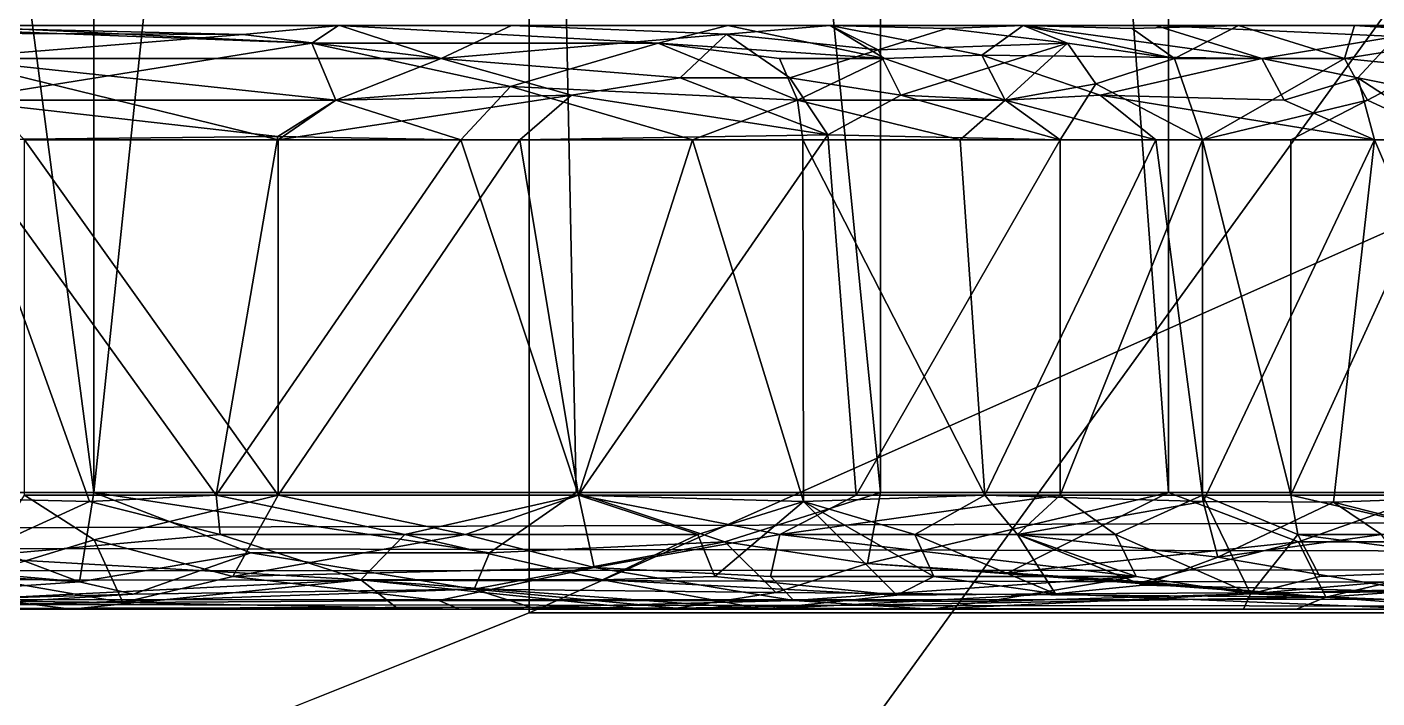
# Model space of a CAD drawing. Extents: x -30 to 83, y -53 to 60.
# Drawn here: x 9.568 to 10.724, y -13.076 to -12.501 of the extents above; entities that cross this region are included whole.
import ezdxf

# ---------------------------------------------------------------- set-up
doc = ezdxf.new("R2010")
doc.units = 0
doc.header["$MEASUREMENT"] = 0

msp = doc.modelspace()

# ---------------------------------------------------------------- linework, layer by layer
for points in [[(63.169998, -40), (-9.17, -40), (63.169998, 60)], [(-9.17, 60), (63.169998, 60), (-9.17, -40)], [(-7.187, 58, 2), (-7.187, -40, 2), (61.187, -40, 2)], [(61.187, 58, 2), (-7.187, 58, 2), (61.187, -40, 2)], [(-30, -1, 38), (30, -1, 38), (-30, -17, 38)], [(30, -17, 38), (-30, -17, 38), (30, -1, 38)], [(30, -2.998, 39.998001), (-30, -2.998, 39.998001), (-30, -15.003, 39.998001)], [(-30, -15.003, 39.998001), (30, -15.003, 39.998001), (30, -2.998, 39.998001)], [(5, -15, 40), (5, -3, 40), (75, -15, 40)], [(75, -3, 40), (75, -15, 40), (5, -3, 40)], [(5, -3, 52), (5, -15, 52), (9.998001, -7.997999, 52)], [(9.998001, -13.003, 52), (9.998001, -7.997999, 52), (5, -15, 52)], [(9.998001, -7.997999, 41.998001), (9.998001, -7.997999, 52), (9.998001, -13.003, 52)], [(9.998001, -7.997999, 41.998001), (9.998001, -13.003, 52), (9.998001, -13.003, 41.998001)], [(9.998001, -13.003, 41.998001), (21.252998, -13.003, 41.998001), (21.252998, -7.997999, 41.998001)], [(9.998001, -13.003, 41.998001), (21.252998, -7.997999, 41.998001), (9.998001, -7.997999, 41.998001)], [(9.625249, -9.6, 63.591236), (9.192252, -9.6, 63.717022), (9.625249, -12.9, 63.591236)], [(9.625249, -12.9, 63.591236), (9.192252, -9.6, 63.717022), (9.410579, -12.9, 63.660427)], [(10.038157, -12.9, 63.410061), (9.970671, -9.6, 63.443253), (9.625249, -12.9, 63.591236)], [(9.625249, -9.6, 63.591236), (9.625249, -12.9, 63.591236), (9.970671, -9.6, 63.443253)], [(10.298747, -9.6, 63.259991), (9.970671, -9.6, 63.443253), (10.298747, -12.9, 63.259991)], [(10.298747, -12.9, 63.259991), (9.970671, -9.6, 63.443253), (10.038157, -12.9, 63.410061)], [(10.545287, -9.6, 63.087795), (10.298747, -9.6, 63.259991), (10.545287, -12.9, 63.087795)], [(10.545287, -12.9, 63.087795), (10.298747, -9.6, 63.259991), (10.298747, -12.9, 63.259991)], [(10.775896, -9.6, 62.894791), (10.545287, -9.6, 63.087795), (10.775896, -12.9, 62.894791)], [(10.775896, -12.9, 62.894791), (10.545287, -9.6, 63.087795), (10.545287, -12.9, 63.087795)], [(18.379839, -12.9, 47.587738), (6.012379, -12.9, 57.905735), (7.153762, -11.59938, 56.953491)], [(18.379839, -11.6, 47.587738), (18.379839, -12.9, 47.587738), (7.153762, -11.59938, 56.953491)], [(9.429932, -12.5, 62.832027), (9.752783, -12.50762, 62.725483), (9.374311, -12.50587, 62.892033)], [(9.752783, -12.50762, 62.725483), (9.498465, -12.5282, 62.883209), (9.374311, -12.50587, 62.892033)], [(9.835896, -12.5, 62.634663), (9.752783, -12.50762, 62.725483), (9.429932, -12.5, 62.832027)], [(9.480441, -12.50237, 57.856621), (9.811784, -12.51502, 57.986721), (9.49838, -12.5, 57.889538)], [(9.507615, -12.56398, 57.791023), (9.811784, -12.51502, 57.986721), (9.480441, -12.50237, 57.856621)], [(9.834574, -12.5, 58.063831), (9.49838, -12.5, 57.889538), (9.811784, -12.51502, 57.986721)], [(9.922722, -12.5282, 62.662357), (9.752783, -12.50762, 62.725483), (9.835896, -12.5, 62.634663)], [(10.108352, -12.51502, 58.184887), (9.834574, -12.5, 58.063831), (9.811784, -12.51502, 57.986721)], [(10.167982, -12.5, 58.298851), (9.834574, -12.5, 58.063831), (10.108352, -12.51502, 58.184887)], [(9.835896, -12.5, 62.634663), (9.982833, -12.5, 62.539539), (9.922722, -12.5282, 62.662357)], [(9.922722, -12.5282, 62.662357), (9.982833, -12.5, 62.539539), (10.1669, -12.50729, 62.44228)], [(10.255741, -12.5, 62.320515), (10.1669, -12.50729, 62.44228), (9.982833, -12.5, 62.539539)], [(10.302176, -12.5282, 58.325127), (10.167982, -12.5, 58.298851), (10.108352, -12.51502, 58.184887)], [(10.255741, -12.5, 62.320515), (10.296866, -12.52067, 62.365387), (10.1669, -12.50729, 62.44228)], [(10.167982, -12.5, 58.298851), (10.302176, -12.5282, 58.325127), (10.255741, -12.5, 58.375805)], [(10.420766, -12.5, 62.155491), (10.355358, -12.50237, 62.255108), (10.255741, -12.5, 62.320515)], [(10.255741, -12.5, 62.320515), (10.355358, -12.50237, 62.255108), (10.296866, -12.52067, 62.365387)], [(10.302176, -12.5282, 58.325127), (10.385367, -12.52537, 58.411205), (10.255741, -12.5, 58.375805)], [(10.255741, -12.5, 58.375805), (10.385367, -12.52537, 58.411205), (10.420766, -12.5, 58.540833)], [(10.458787, -12.51502, 62.190331), (10.296866, -12.52067, 62.365387), (10.355358, -12.50237, 62.255108)], [(10.420766, -12.5, 62.155491), (10.458787, -12.51502, 62.190331), (10.355358, -12.50237, 62.255108)], [(10.62531, -12.5282, 58.677761), (10.420766, -12.5, 58.540833), (10.385367, -12.52537, 58.411205)], [(10.420766, -12.5, 62.155491), (10.605285, -12.5, 61.929646), (10.514295, -12.50237, 62.081646)], [(10.534249, -12.5, 58.674099), (10.420766, -12.5, 58.540833), (10.62531, -12.5282, 58.677761)], [(10.514295, -12.50237, 62.081646), (10.550378, -12.5282, 62.111919), (10.420766, -12.5, 62.155491)], [(10.550378, -12.5282, 62.111919), (10.458787, -12.51502, 62.190331), (10.420766, -12.5, 62.155491)], [(10.605285, -12.5, 61.929646), (10.550378, -12.5282, 62.111919), (10.514295, -12.50237, 62.081646)], [(10.534249, -12.5, 58.674099), (10.62531, -12.5282, 58.677761), (10.740278, -12.50937, 58.888077)], [(10.534249, -12.5, 58.674099), (10.740278, -12.50937, 58.888077), (10.872953, -12.5, 59.217583)], [(10.550378, -12.5282, 62.111919), (10.605285, -12.5, 61.929646), (10.696106, -12.5282, 61.922012)], [(10.605285, -12.5, 61.929646), (10.70464, -12.5, 61.78553), (10.696106, -12.5282, 61.922012)], [(10.696106, -12.5282, 61.922012), (10.70464, -12.5, 61.78553), (10.825732, -12.50762, 61.652531)], [(10.896458, -12.5, 61.425323), (10.91125, -12.50937, 61.496601), (10.70464, -12.5, 61.78553)], [(10.825732, -12.50762, 61.652531), (10.70464, -12.5, 61.78553), (10.91125, -12.50937, 61.496601)], [(9.922722, -12.5282, 62.662357), (9.498465, -12.5282, 62.883209), (9.752783, -12.50762, 62.725483)], [(9.832325, -12.56398, 57.951145), (9.811784, -12.51502, 57.986721), (9.507615, -12.56398, 57.791023)], [(9.832325, -12.56398, 57.951145), (9.982091, -12.55211, 58.052715), (9.811784, -12.51502, 57.986721)], [(10.108352, -12.51502, 58.184887), (9.811784, -12.51502, 57.986721), (9.982091, -12.55211, 58.052715)], [(10.1669, -12.50729, 62.44228), (10.127274, -12.54478, 62.536098), (9.922722, -12.5282, 62.662357)], [(9.982091, -12.55211, 58.052715), (10.227541, -12.56398, 58.227879), (10.108352, -12.51502, 58.184887)], [(10.108352, -12.51502, 58.184887), (10.212169, -12.5282, 58.246193), (10.302176, -12.5282, 58.325127)], [(10.212169, -12.5282, 58.246193), (10.108352, -12.51502, 58.184887), (10.227541, -12.56398, 58.227879)], [(10.221114, -12.54478, 62.460785), (10.127274, -12.54478, 62.536098), (10.1669, -12.50729, 62.44228)], [(10.1669, -12.50729, 62.44228), (10.296866, -12.52067, 62.365387), (10.221114, -12.54478, 62.460785)], [(10.458787, -12.51502, 62.190331), (10.316283, -12.55945, 62.386585), (10.296866, -12.52067, 62.365387)], [(10.405562, -12.56398, 62.305313), (10.316283, -12.55945, 62.386585), (10.458787, -12.51502, 62.190331)], [(10.405562, -12.56398, 62.305313), (10.458787, -12.51502, 62.190331), (10.483153, -12.54985, 62.212658)], [(10.458787, -12.51502, 62.190331), (10.550378, -12.5282, 62.111919), (10.483153, -12.54985, 62.212658)], [(10.62531, -12.5282, 58.677761), (10.707498, -12.54478, 58.766327), (10.740278, -12.50937, 58.888077)], [(10.696106, -12.5282, 61.922012), (10.825732, -12.50762, 61.652531), (10.769249, -12.53572, 61.826694)], [(10.707498, -12.54478, 58.766327), (10.908478, -12.58488, 59.067535), (10.740278, -12.50937, 58.888077)], [(9.922722, -12.5282, 62.662357), (9.832325, -12.56398, 62.745174), (9.498465, -12.5282, 62.883209)], [(9.498465, -12.5282, 62.883209), (9.832325, -12.56398, 62.745174), (9.782899, -12.59782, 62.780617)], [(9.565824, -12.59782, 62.887665), (9.498465, -12.5282, 62.883209), (9.782899, -12.59782, 62.780617)], [(10.03424, -12.55945, 62.612953), (9.832325, -12.56398, 62.745174), (9.922722, -12.5282, 62.662357)], [(9.922722, -12.5282, 62.662357), (10.127274, -12.54478, 62.536098), (10.03424, -12.55945, 62.612953)], [(10.302176, -12.5282, 58.325127), (10.212169, -12.5282, 58.246193), (10.227541, -12.56398, 58.227879)], [(10.316283, -12.55945, 62.386585), (10.221114, -12.54478, 62.460785), (10.296866, -12.52067, 62.365387)], [(10.227541, -12.56398, 58.227879), (10.405562, -12.56398, 58.39101), (10.302176, -12.5282, 58.325127)], [(10.385367, -12.52537, 58.411205), (10.302176, -12.5282, 58.325127), (10.405562, -12.56398, 58.39101)], [(10.385367, -12.52537, 58.411205), (10.486837, -12.55945, 58.480289), (10.62531, -12.5282, 58.677761)], [(10.405562, -12.56398, 58.39101), (10.486837, -12.55945, 58.480289), (10.385367, -12.52537, 58.411205)], [(10.550378, -12.5282, 62.111919), (10.574286, -12.59782, 62.131977), (10.483153, -12.54985, 62.212658)], [(10.486837, -12.55945, 58.480289), (10.644275, -12.56398, 58.663212), (10.62531, -12.5282, 58.677761)], [(10.550378, -12.5282, 62.111919), (10.696106, -12.5282, 61.922012), (10.574286, -12.59782, 62.131977)], [(10.715686, -12.56398, 61.935722), (10.574286, -12.59782, 62.131977), (10.696106, -12.5282, 61.922012)], [(10.644275, -12.56398, 58.663212), (10.707498, -12.54478, 58.766327), (10.62531, -12.5282, 58.677761)], [(10.696106, -12.5282, 61.922012), (10.769249, -12.53572, 61.826694), (10.715686, -12.56398, 61.935722)], [(10.788935, -12.59782, 61.839237), (10.715686, -12.56398, 61.935722), (10.769249, -12.53572, 61.826694)], [(9.982091, -12.55211, 58.052715), (9.832325, -12.56398, 57.951145), (9.939487, -12.59782, 58.007637)], [(9.939487, -12.59782, 58.007637), (10.137802, -12.59782, 58.1465), (9.982091, -12.55211, 58.052715)], [(10.227541, -12.56398, 58.227879), (9.982091, -12.55211, 58.052715), (10.137802, -12.59782, 58.1465)], [(10.253747, -12.59351, 62.452587), (10.03424, -12.55945, 62.612953), (10.127274, -12.54478, 62.536098)], [(10.221114, -12.54478, 62.460785), (10.253747, -12.59351, 62.452587), (10.127274, -12.54478, 62.536098)], [(10.316283, -12.55945, 62.386585), (10.253747, -12.59351, 62.452587), (10.221114, -12.54478, 62.460785)], [(10.483153, -12.54985, 62.212658), (10.452585, -12.59782, 62.266747), (10.405562, -12.56398, 62.305313)], [(10.452585, -12.59782, 62.266747), (10.483153, -12.54985, 62.212658), (10.574286, -12.59782, 62.131977)], [(10.644275, -12.56398, 58.663212), (10.721667, -12.59782, 58.756413), (10.707498, -12.54478, 58.766327)], [(10.707498, -12.54478, 58.766327), (10.721667, -12.59782, 58.756413), (10.788935, -12.59782, 58.857086)], [(10.707498, -12.54478, 58.766327), (10.788935, -12.59782, 58.857086), (10.908478, -12.58488, 59.067535)], [(9.832325, -12.56398, 62.745174), (10.03424, -12.55945, 62.612953), (9.782899, -12.59782, 62.780617)], [(9.989826, -12.59782, 62.655048), (9.782899, -12.59782, 62.780617), (10.03424, -12.55945, 62.612953)], [(10.253747, -12.59351, 62.452587), (9.989826, -12.59782, 62.655048), (10.03424, -12.55945, 62.612953)], [(10.253747, -12.59351, 62.452587), (10.316283, -12.55945, 62.386585), (10.452585, -12.59782, 62.266747)], [(10.405562, -12.56398, 62.305313), (10.452585, -12.59782, 62.266747), (10.316283, -12.55945, 62.386585)], [(10.486837, -12.55945, 58.480289), (10.405562, -12.56398, 58.39101), (10.534369, -12.59782, 58.518826)], [(10.534369, -12.59782, 58.518826), (10.721667, -12.59782, 58.756413), (10.486837, -12.55945, 58.480289)], [(10.644275, -12.56398, 58.663212), (10.486837, -12.55945, 58.480289), (10.721667, -12.59782, 58.756413)], [(9.832325, -12.56398, 57.951145), (9.507615, -12.56398, 57.791023), (9.782715, -12.59513, 57.916073)], [(9.507615, -12.56398, 57.791023), (9.510407, -12.59782, 57.784267), (9.782715, -12.59513, 57.916073)], [(9.782715, -12.59513, 57.916073), (9.939487, -12.59782, 58.007637), (9.832325, -12.56398, 57.951145)], [(10.232229, -12.59782, 58.222286), (10.227541, -12.56398, 58.227879), (10.137802, -12.59782, 58.1465)], [(10.366997, -12.59782, 58.343987), (10.227541, -12.56398, 58.227879), (10.232229, -12.59782, 58.222286)], [(10.227541, -12.56398, 58.227879), (10.366997, -12.59782, 58.343987), (10.405562, -12.56398, 58.39101)], [(10.366997, -12.59782, 58.343987), (10.534369, -12.59782, 58.518826), (10.405562, -12.56398, 58.39101)], [(10.574286, -12.59782, 62.131977), (10.715686, -12.56398, 61.935722), (10.650073, -12.59782, 62.037552)], [(10.788935, -12.59782, 61.839237), (10.650073, -12.59782, 62.037552), (10.715686, -12.56398, 61.935722)], [(9.621622, -12.90756, 57.832195), (9.510407, -12.59782, 57.784267), (9.397596, -12.90218, 57.740303)], [(9.782715, -12.59513, 57.916073), (9.510407, -12.59782, 57.784267), (9.729865, -12.90218, 57.886501)], [(9.621622, -12.90756, 57.832195), (9.729865, -12.90218, 57.886501), (9.510407, -12.59782, 57.784267)], [(9.782899, -12.59782, 62.780617), (9.782955, -12.90218, 62.780701), (9.565824, -12.59782, 62.887665)], [(9.565859, -12.90218, 62.887756), (9.565824, -12.59782, 62.887665), (9.782955, -12.90218, 62.780701)], [(9.782715, -12.59513, 57.916073), (9.729865, -12.90218, 57.886501), (9.939487, -12.59782, 58.007637)], [(9.729865, -12.90218, 57.886501), (10.040222, -12.90218, 58.074825), (9.939487, -12.59782, 58.007637)], [(9.782899, -12.59782, 62.780617), (9.989826, -12.59782, 62.655048), (9.782955, -12.90218, 62.780701)], [(10.040222, -12.90218, 62.621494), (9.782955, -12.90218, 62.780701), (9.989826, -12.59782, 62.655048)], [(9.939487, -12.59782, 58.007637), (10.040222, -12.90218, 58.074825), (10.137802, -12.59782, 58.1465)], [(9.989826, -12.59782, 62.655048), (10.253747, -12.59351, 62.452587), (10.040222, -12.90218, 62.621494)], [(10.277817, -12.90218, 62.434189), (10.040222, -12.90218, 62.621494), (10.253747, -12.59351, 62.452587)], [(10.232823, -12.90756, 58.221581), (10.137802, -12.59782, 58.1465), (10.040222, -12.90218, 58.074825)], [(10.232229, -12.59782, 58.222286), (10.137802, -12.59782, 58.1465), (10.232823, -12.90756, 58.221581)], [(10.366997, -12.59782, 58.343987), (10.232229, -12.59782, 58.222286), (10.387999, -12.90218, 58.36578)], [(10.232823, -12.90756, 58.221581), (10.387999, -12.90218, 58.36578), (10.232229, -12.59782, 58.222286)], [(10.253747, -12.59351, 62.452587), (10.452585, -12.59782, 62.266747), (10.277817, -12.90218, 62.434189)], [(10.452663, -12.90218, 62.266811), (10.277817, -12.90218, 62.434189), (10.452585, -12.59782, 62.266747)], [(10.534369, -12.59782, 58.518826), (10.366997, -12.59782, 58.343987), (10.387999, -12.90218, 58.36578)], [(10.387999, -12.90218, 58.36578), (10.574992, -12.90756, 58.563747), (10.534369, -12.59782, 58.518826)], [(10.452585, -12.59782, 62.266747), (10.574286, -12.59782, 62.131977), (10.452663, -12.90218, 62.266811)], [(10.574363, -12.90218, 62.132042), (10.452663, -12.90218, 62.266811), (10.574286, -12.59782, 62.131977)], [(10.534369, -12.59782, 58.518826), (10.574992, -12.90756, 58.563747), (10.721667, -12.59782, 58.756413)], [(10.650073, -12.59782, 62.037552), (10.650151, -12.90218, 62.037617), (10.574286, -12.59782, 62.131977)], [(10.574363, -12.90218, 62.132042), (10.574286, -12.59782, 62.131977), (10.650151, -12.90218, 62.037617)], [(10.686616, -12.90811, 58.707024), (10.721667, -12.59782, 58.756413), (10.574992, -12.90756, 58.563747)], [(10.650073, -12.59782, 62.037552), (10.788935, -12.59782, 61.839237), (10.650151, -12.90218, 62.037617)], [(10.78902, -12.90218, 61.839294), (10.650151, -12.90218, 62.037617), (10.788935, -12.59782, 61.839237)], [(10.686616, -12.90811, 58.707024), (10.851831, -12.90218, 58.960541), (10.721667, -12.59782, 58.756413)], [(10.788935, -12.59782, 58.857086), (10.721667, -12.59782, 58.756413), (10.851831, -12.90218, 58.960541)], [(6.018382, -12.94227, 57.912926), (6.012379, -12.9, 57.905735), (18.379839, -12.9, 47.587738)], [(18.393953, -12.96258, 47.604652), (6.018382, -12.94227, 57.912926), (18.379839, -12.9, 47.587738)], [(9.410579, -12.9, 63.660427), (9.334494, -12.95157, 63.666889), (9.613066, -12.97661, 63.557655)], [(9.397596, -12.90218, 57.740303), (9.517069, -12.95523, 57.768204), (9.621622, -12.90756, 57.832195)], [(9.613066, -12.97661, 63.557655), (9.625249, -12.9, 63.591236), (9.410579, -12.9, 63.660427)], [(9.621622, -12.90756, 57.832195), (9.517069, -12.95523, 57.768204), (9.733246, -12.93603, 57.880024)], [(9.625638, -12.94056, 62.872738), (9.522387, -12.97181, 62.940971), (9.565859, -12.90218, 62.887756)], [(9.625638, -12.94056, 62.872738), (9.565859, -12.90218, 62.887756), (9.782955, -12.90218, 62.780701)], [(9.613066, -12.97661, 63.557655), (9.759741, -12.95157, 63.522984), (9.625249, -12.9, 63.591236)], [(9.733246, -12.93603, 57.880024), (9.729865, -12.90218, 57.886501), (9.621622, -12.90756, 57.832195)], [(9.964052, -12.95157, 63.429775), (9.625249, -12.9, 63.591236), (9.759741, -12.95157, 63.522984)], [(9.625249, -12.9, 63.591236), (9.964052, -12.95157, 63.429775), (10.038157, -12.9, 63.410061)], [(9.744284, -12.97181, 62.837502), (9.625638, -12.94056, 62.872738), (9.782955, -12.90218, 62.780701)], [(9.733246, -12.93603, 57.880024), (9.891574, -12.93603, 57.969906), (9.729865, -12.90218, 57.886501)], [(9.729865, -12.90218, 57.886501), (9.891574, -12.93603, 57.969906), (10.040222, -12.90218, 58.074825)], [(9.943468, -12.93603, 62.694927), (9.744284, -12.97181, 62.837502), (9.782955, -12.90218, 62.780701)], [(9.943468, -12.93603, 62.694927), (9.782955, -12.90218, 62.780701), (10.040222, -12.90218, 62.621494)], [(10.142314, -12.93603, 58.140629), (10.040222, -12.90218, 58.074825), (9.891574, -12.93603, 57.969906)], [(10.040222, -12.90218, 62.621494), (10.053607, -12.96428, 62.640621), (9.943468, -12.93603, 62.694927)], [(9.964052, -12.95157, 63.429775), (10.165408, -12.94227, 63.329746), (10.038157, -12.9, 63.410061)], [(10.038157, -12.9, 63.410061), (10.165408, -12.94227, 63.329746), (10.298747, -12.9, 63.259991)], [(10.212466, -12.93603, 62.497688), (10.040222, -12.90218, 62.621494), (10.277817, -12.90218, 62.434189)], [(10.232823, -12.90756, 58.221581), (10.040222, -12.90218, 58.074825), (10.142314, -12.93603, 58.140629)], [(10.040222, -12.90218, 62.621494), (10.212466, -12.93603, 62.497688), (10.053607, -12.96428, 62.640621)], [(10.156866, -12.97181, 58.121666), (10.232823, -12.90756, 58.221581), (10.142314, -12.93603, 58.140629)], [(10.232823, -12.90756, 58.221581), (10.156866, -12.97181, 58.121666), (10.312854, -12.98781, 58.222328)], [(10.298747, -12.9, 63.259991), (10.165408, -12.94227, 63.329746), (10.287666, -12.96088, 63.242546)], [(10.415964, -12.93603, 62.315712), (10.212466, -12.93603, 62.497688), (10.452663, -12.90218, 62.266811)], [(10.277817, -12.90218, 62.434189), (10.452663, -12.90218, 62.266811), (10.212466, -12.93603, 62.497688)], [(10.328269, -12.93603, 58.296661), (10.387999, -12.90218, 58.36578), (10.232823, -12.90756, 58.221581)], [(10.344412, -12.97181, 58.279034), (10.328269, -12.93603, 58.296661), (10.232823, -12.90756, 58.221581)], [(10.232823, -12.90756, 58.221581), (10.312854, -12.98781, 58.222328), (10.344412, -12.97181, 58.279034)], [(10.407747, -12.96874, 63.153465), (10.545287, -12.9, 63.087795), (10.287666, -12.96088, 63.242546)], [(10.298747, -12.9, 63.259991), (10.287666, -12.96088, 63.242546), (10.545287, -12.9, 63.087795)], [(10.328269, -12.93603, 58.296661), (10.415964, -12.93603, 58.380608), (10.387999, -12.90218, 58.36578)], [(10.415964, -12.93603, 58.380608), (10.574992, -12.90756, 58.563747), (10.387999, -12.90218, 58.36578)], [(10.656685, -12.94227, 62.986622), (10.545287, -12.9, 63.087795), (10.407747, -12.96874, 63.153465)], [(10.415964, -12.93603, 62.315712), (10.452663, -12.90218, 62.266811), (10.499912, -12.93603, 62.22802)], [(10.574992, -12.90756, 58.563747), (10.415964, -12.93603, 58.380608), (10.587614, -12.95523, 58.553162)], [(10.499912, -12.93603, 62.22802), (10.452663, -12.90218, 62.266811), (10.574363, -12.90218, 62.132042)], [(10.574363, -12.90218, 62.132042), (10.615368, -12.98674, 62.166458), (10.499912, -12.93603, 62.22802)], [(10.545287, -12.9, 63.087795), (10.656685, -12.94227, 62.986622), (10.775896, -12.9, 62.894791)], [(10.650151, -12.90218, 62.037617), (10.655942, -12.93603, 62.042065), (10.574363, -12.90218, 62.132042)], [(10.574363, -12.90218, 62.132042), (10.655942, -12.93603, 62.042065), (10.615368, -12.98674, 62.166458)], [(10.686616, -12.90811, 58.707024), (10.574992, -12.90756, 58.563747), (10.587614, -12.95523, 58.553162)], [(10.686616, -12.90811, 58.707024), (10.587614, -12.95523, 58.553162), (10.727728, -12.93603, 58.752163)], [(10.655942, -12.93603, 62.042065), (10.650151, -12.90218, 62.037617), (10.795178, -12.93603, 61.843216)], [(10.78902, -12.90218, 61.839294), (10.795178, -12.93603, 61.843216), (10.650151, -12.90218, 62.037617)], [(10.883645, -12.94227, 62.778191), (10.775896, -12.9, 62.894791), (10.656685, -12.94227, 62.986622)], [(10.851831, -12.90218, 58.960541), (10.686616, -12.90811, 58.707024), (10.795178, -12.93603, 58.853104)], [(10.727728, -12.93603, 58.752163), (10.795178, -12.93603, 58.853104), (10.686616, -12.90811, 58.707024)], [(6.030446, -12.96874, 57.92738), (6.018382, -12.94227, 57.912926), (18.393953, -12.96258, 47.604652)], [(9.517069, -12.95523, 57.768204), (9.853955, -12.97463, 57.913677), (9.733246, -12.93603, 57.880024)], [(9.625638, -12.94056, 62.872738), (9.650012, -12.99413, 62.924999), (9.522387, -12.97181, 62.940971)], [(9.744284, -12.97181, 62.837502), (9.650012, -12.99413, 62.924999), (9.625638, -12.94056, 62.872738)], [(9.891574, -12.93603, 57.969906), (9.733246, -12.93603, 57.880024), (9.853955, -12.97463, 57.913677)], [(9.744284, -12.97181, 62.837502), (9.943468, -12.93603, 62.694927), (10.053607, -12.96428, 62.640621)], [(9.853955, -12.97463, 57.913677), (10.060792, -12.97463, 58.045444), (9.891574, -12.93603, 57.969906)], [(9.891574, -12.93603, 57.969906), (10.060792, -12.97463, 58.045444), (10.142314, -12.93603, 58.140629)], [(9.964052, -12.95157, 63.429775), (9.950921, -12.98266, 63.40308), (10.165408, -12.94227, 63.329746)], [(10.20898, -12.98568, 63.256718), (10.165408, -12.94227, 63.329746), (9.950921, -12.98266, 63.40308)], [(10.20461, -12.97181, 62.536346), (10.053607, -12.96428, 62.640621), (10.212466, -12.93603, 62.497688)], [(10.060792, -12.97463, 58.045444), (10.156866, -12.97181, 58.121666), (10.142314, -12.93603, 58.140629)], [(10.287666, -12.96088, 63.242546), (10.165408, -12.94227, 63.329746), (10.20898, -12.98568, 63.256718)], [(10.20461, -12.97181, 62.536346), (10.212466, -12.93603, 62.497688), (10.51754, -12.97181, 62.24416)], [(10.212466, -12.93603, 62.497688), (10.415964, -12.93603, 62.315712), (10.51754, -12.97181, 62.24416)], [(10.344412, -12.97181, 58.279034), (10.448654, -12.98674, 58.347919), (10.328269, -12.93603, 58.296661)], [(10.328269, -12.93603, 58.296661), (10.448654, -12.98674, 58.347919), (10.415964, -12.93603, 58.380608)], [(10.656685, -12.94227, 62.986622), (10.407747, -12.96874, 63.153465), (10.523572, -12.97661, 63.059433)], [(10.499912, -12.93603, 62.22802), (10.51754, -12.97181, 62.24416), (10.415964, -12.93603, 62.315712)], [(10.448654, -12.98674, 58.347919), (10.523338, -12.97934, 58.446842), (10.415964, -12.93603, 58.380608)], [(10.415964, -12.93603, 58.380608), (10.523338, -12.97934, 58.446842), (10.587614, -12.95523, 58.553162)], [(10.51754, -12.97181, 62.24416), (10.499912, -12.93603, 62.22802), (10.615368, -12.98674, 62.166458)], [(10.67992, -12.98963, 62.899776), (10.656685, -12.94227, 62.986622), (10.523572, -12.97661, 63.059433)], [(10.761386, -12.98499, 58.728603), (10.727728, -12.93603, 58.752163), (10.587614, -12.95523, 58.553162)], [(10.674907, -12.97181, 62.056614), (10.615368, -12.98674, 62.166458), (10.655942, -12.93603, 62.042065)], [(10.795178, -12.93603, 61.843216), (10.872055, -12.96428, 61.747448), (10.655942, -12.93603, 62.042065)], [(10.674907, -12.97181, 62.056614), (10.655942, -12.93603, 62.042065), (10.872055, -12.96428, 61.747448)], [(10.883645, -12.94227, 62.778191), (10.656685, -12.94227, 62.986622), (10.67992, -12.98963, 62.899776)], [(10.863414, -12.97661, 62.761311), (10.883645, -12.94227, 62.778191), (10.67992, -12.98963, 62.899776)], [(9.474339, -12.96874, 63.612549), (9.613066, -12.97661, 63.557655), (9.334494, -12.95157, 63.666889)], [(9.532526, -12.99063, 57.730881), (9.853955, -12.97463, 57.913677), (9.517069, -12.95523, 57.768204)], [(9.658865, -12.98716, 63.520397), (9.759741, -12.95157, 63.522984), (9.613066, -12.97661, 63.557655)], [(9.658865, -12.98716, 63.520397), (9.950921, -12.98266, 63.40308), (9.759741, -12.95157, 63.522984)], [(9.964052, -12.95157, 63.429775), (9.759741, -12.95157, 63.522984), (9.950921, -12.98266, 63.40308)], [(10.761386, -12.98499, 58.728603), (10.587614, -12.95523, 58.553162), (10.523338, -12.97934, 58.446842)], [(18.415577, -12.98967, 47.630562), (6.030446, -12.96874, 57.92738), (18.393953, -12.96258, 47.604652)], [(10.053607, -12.96428, 62.640621), (9.920473, -12.99238, 62.773827), (9.744284, -12.97181, 62.837502)], [(9.920473, -12.99238, 62.773827), (10.053607, -12.96428, 62.640621), (10.224494, -12.99238, 62.56094)], [(10.20461, -12.97181, 62.536346), (10.224494, -12.99238, 62.56094), (10.053607, -12.96428, 62.640621)], [(10.67992, -12.98963, 62.899776), (10.287666, -12.96088, 63.242546), (10.20898, -12.98568, 63.256718)], [(10.407747, -12.96874, 63.153465), (10.287666, -12.96088, 63.242546), (10.67992, -12.98963, 62.899776)], [(10.885674, -12.97934, 61.75531), (10.615368, -12.98674, 62.166458), (10.872055, -12.96428, 61.747448)], [(10.872055, -12.96428, 61.747448), (10.615368, -12.98674, 62.166458), (10.674907, -12.97181, 62.056614)], [(6.030446, -12.96874, 57.92738), (18.415577, -12.98967, 47.630562), (6.053363, -12.99265, 57.954853)], [(9.300284, -12.99063, 63.049965), (9.522387, -12.97181, 62.940971), (9.650012, -12.99413, 62.924999)], [(9.474339, -12.96874, 63.612549), (9.319256, -12.9966, 63.609791), (9.613066, -12.97661, 63.557655)], [(9.658865, -12.98716, 63.520397), (9.613066, -12.97661, 63.557655), (9.319256, -12.9966, 63.609791)], [(9.853955, -12.97463, 57.913677), (9.532526, -12.99063, 57.730881), (9.606108, -13, 57.717094)], [(9.606108, -13, 57.717094), (9.886002, -13, 57.858185), (9.853955, -12.97463, 57.913677)], [(9.650012, -12.99413, 62.924999), (9.744284, -12.97181, 62.837502), (9.920473, -12.99238, 62.773827)], [(9.886002, -13, 57.858185), (10.097547, -13, 57.99295), (9.853955, -12.97463, 57.913677)], [(9.853955, -12.97463, 57.913677), (10.198706, -13, 58.067127), (10.060792, -12.97463, 58.045444)], [(10.198706, -13, 58.067127), (9.853955, -12.97463, 57.913677), (10.097547, -13, 57.99295)], [(10.060792, -12.97463, 58.045444), (10.312854, -12.98781, 58.222328), (10.156866, -12.97181, 58.121666)], [(10.312854, -12.98781, 58.222328), (10.060792, -12.97463, 58.045444), (10.198706, -13, 58.067127)], [(10.20461, -12.97181, 62.536346), (10.51754, -12.97181, 62.24416), (10.224494, -12.99238, 62.56094)], [(10.389929, -12.99326, 62.421059), (10.224494, -12.99238, 62.56094), (10.51754, -12.97181, 62.24416)], [(10.344412, -12.97181, 58.279034), (10.312854, -12.98781, 58.222328), (10.448654, -12.98674, 58.347919)], [(10.389929, -12.99326, 62.421059), (10.51754, -12.97181, 62.24416), (10.615368, -12.98674, 62.166458)], [(10.407747, -12.96874, 63.153465), (10.67992, -12.98963, 62.899776), (10.523572, -12.97661, 63.059433)], [(10.523338, -12.97934, 58.446842), (10.448654, -12.98674, 58.347919), (10.761386, -12.98499, 58.728603)], [(10.885674, -12.97934, 61.75531), (10.938389, -13, 61.785751), (10.615368, -12.98674, 62.166458)], [(10.863414, -12.97661, 62.761311), (10.67992, -12.98963, 62.899776), (10.817403, -12.99991, 62.722923)], [(6.053363, -12.99265, 57.954853), (18.415577, -12.98967, 47.630562), (13.654973, -13, 51.659863)], [(9.063799, -12.99413, 57.572323), (9.606108, -13, 57.717094), (9.532526, -12.99063, 57.730881)], [(9.650012, -12.99413, 62.924999), (9.252781, -13, 63.107822), (9.300284, -12.99063, 63.049965)], [(9.319256, -12.9966, 63.609791), (9.453465, -12.99996, 63.546124), (9.658865, -12.98716, 63.520397)], [(9.658865, -12.98716, 63.520397), (9.453465, -12.99996, 63.546124), (9.950921, -12.98266, 63.40308)], [(9.99904, -12.99825, 63.334724), (9.950921, -12.98266, 63.40308), (9.453465, -12.99996, 63.546124)], [(9.99904, -12.99825, 63.334724), (10.123958, -12.99913, 63.257763), (9.950921, -12.98266, 63.40308)], [(9.950921, -12.98266, 63.40308), (10.123958, -12.99913, 63.257763), (10.20898, -12.98568, 63.256718)], [(10.20898, -12.98568, 63.256718), (10.123958, -12.99913, 63.257763), (10.67992, -12.98963, 62.899776)], [(10.65491, -12.99996, 62.870693), (10.67992, -12.98963, 62.899776), (10.123958, -12.99913, 63.257763)], [(10.198706, -13, 58.067127), (10.766534, -13, 58.648445), (10.448654, -12.98674, 58.347919)], [(10.448654, -12.98674, 58.347919), (10.312854, -12.98781, 58.222328), (10.198706, -13, 58.067127)], [(10.341895, -13, 62.507263), (10.615368, -12.98674, 62.166458), (10.60957, -13, 62.243446)], [(10.389929, -12.99326, 62.421059), (10.615368, -12.98674, 62.166458), (10.341895, -13, 62.507263)], [(10.761386, -12.98499, 58.728603), (10.448654, -12.98674, 58.347919), (10.766534, -13, 58.648445)], [(10.938389, -13, 61.785751), (10.60957, -13, 62.243446), (10.615368, -12.98674, 62.166458)], [(10.65491, -12.99996, 62.870693), (10.817403, -12.99991, 62.722923), (10.67992, -12.98963, 62.899776)], [(13.654973, -13, 51.659863), (8.102488, -13, 56.292217), (6.053363, -12.99265, 57.954853)], [(11.615811, -13, 56.344849), (11.454994, -13, 56.61702), (8.102488, -13, 56.292217)], [(8.102488, -13, 56.292217), (13.654973, -13, 51.659863), (11.615811, -13, 56.344849)], [(8.102488, -13, 56.292217), (11.454994, -13, 56.61702), (8.823701, -13, 57.497574)], [(9.063799, -12.99413, 57.572323), (8.823701, -13, 57.497574), (9.606108, -13, 57.717094)], [(9.606108, -13, 57.717094), (8.823701, -13, 57.497574), (11.454994, -13, 56.61702)], [(9.9382, -13, 62.803265), (9.252781, -13, 63.107822), (9.650012, -12.99413, 62.924999)], [(9.99904, -12.99825, 63.334724), (9.453465, -12.99996, 63.546124), (9.252781, -13, 63.107822)], [(9.252781, -13, 63.107822), (9.9382, -13, 62.803265), (9.99904, -12.99825, 63.334724)], [(9.606108, -13, 57.717094), (11.454994, -13, 56.61702), (9.886002, -13, 57.858185)], [(9.650012, -12.99413, 62.924999), (9.920473, -12.99238, 62.773827), (9.9382, -13, 62.803265)], [(11.474249, -13, 56.960835), (9.886002, -13, 57.858185), (11.454994, -13, 56.61702)], [(10.097547, -13, 57.99295), (9.886002, -13, 57.858185), (11.474249, -13, 56.960835)], [(9.920473, -12.99238, 62.773827), (10.224494, -12.99238, 62.56094), (9.9382, -13, 62.803265)], [(9.9382, -13, 62.803265), (10.224494, -12.99238, 62.56094), (10.341895, -13, 62.507263)], [(9.99904, -12.99825, 63.334724), (9.9382, -13, 62.803265), (10.123958, -12.99913, 63.257763)], [(10.123958, -12.99913, 63.257763), (9.9382, -13, 62.803265), (10.65491, -12.99996, 62.870693)], [(10.341895, -13, 62.507263), (10.65491, -12.99996, 62.870693), (9.9382, -13, 62.803265)], [(10.198706, -13, 58.067127), (10.097547, -13, 57.99295), (11.474249, -13, 56.960835)], [(11.474249, -13, 56.960835), (11.557446, -13, 57.11927), (10.198706, -13, 58.067127)], [(11.557446, -13, 57.11927), (11.667691, -13, 57.227478), (10.198706, -13, 58.067127)], [(10.766534, -13, 58.648445), (10.198706, -13, 58.067127), (11.667691, -13, 57.227478)], [(10.224494, -12.99238, 62.56094), (10.389929, -12.99326, 62.421059), (10.341895, -13, 62.507263)], [(10.65491, -12.99996, 62.870693), (10.341895, -13, 62.507263), (10.817403, -12.99991, 62.722923)], [(10.817403, -12.99991, 62.722923), (10.341895, -13, 62.507263), (10.60957, -13, 62.243446)], [(10.817403, -12.99991, 62.722923), (10.60957, -13, 62.243446), (10.938389, -13, 61.785751)], [(5, -15, 52), (21.252998, -13.003, 52), (9.998001, -13.003, 52)], [(5, -15, 52), (75, -15, 52), (21.252998, -13.003, 52)], [(21.252998, -13.003, 52), (21.252998, -13.003, 41.998001), (9.998001, -13.003, 41.998001)], [(21.252998, -13.003, 52), (9.998001, -13.003, 41.998001), (9.998001, -13.003, 52)]]:
    msp.add_3dface(points)

doc.saveas('drawing.dxf')
